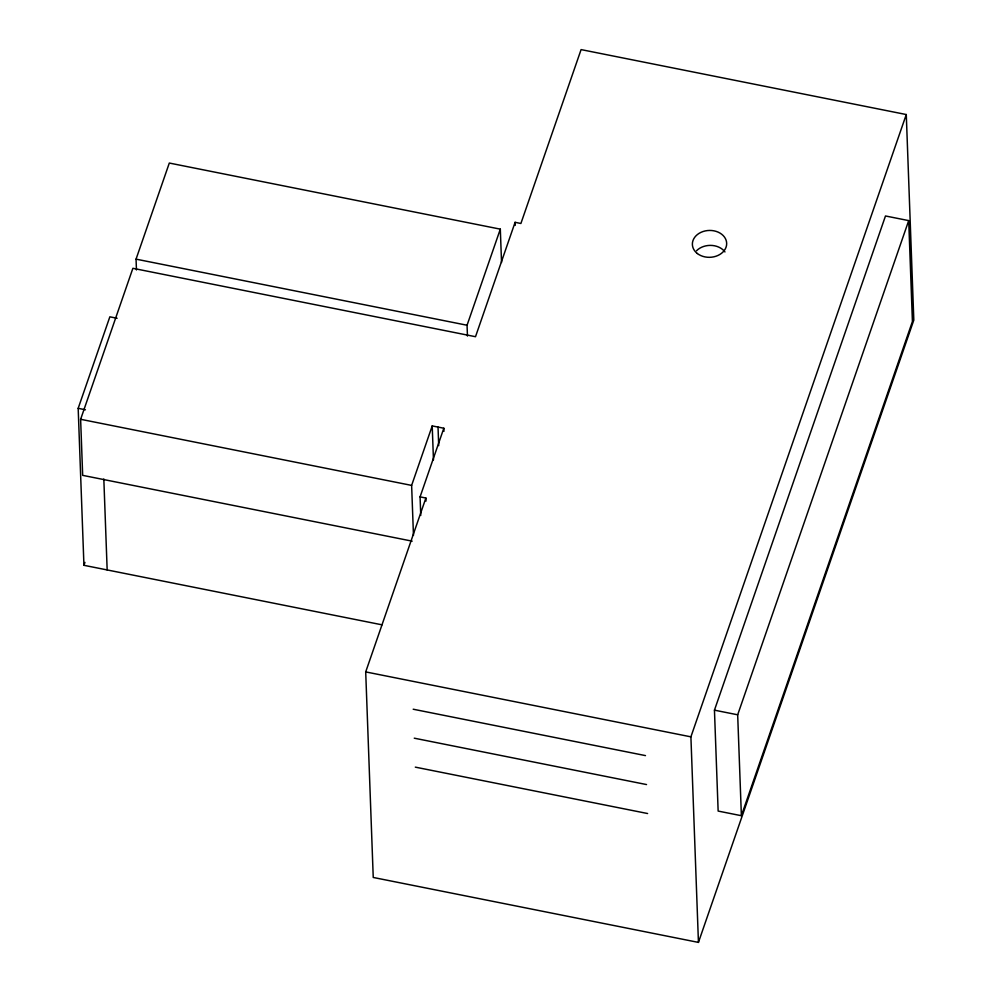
<?xml version="1.0" encoding="UTF-8"?>
<svg xmlns="http://www.w3.org/2000/svg" width="992" height="992" viewBox="0 0 992 992"><rect width="100%" height="100%" fill="white"/><g stroke="black" fill="none" stroke-linecap="round" stroke-linejoin="round"><path stroke-width="1.49" d="M381.994 624.824L83.936 565.304L78.182 408.332L109.852 316.82L117.106 318.271M412.176 541.161L82.671 475.354L80.625 419.294L132.878 268.299L475.503 336.71L515.096 222.32L520.899 223.485L581.089 49.6L906.279 114.539L913.818 320.094L698.442 942.4L373.24 877.461L365.701 671.906L425.89 498.034L420.075 496.868L443.833 428.234L432.214 425.915L411.63 485.398L413.466 535.395M136.45 269.96L136.053 259.148L169.31 163.048L500.315 229.152L501.543 262.483M83.936 565.304L84.94 562.39M467.455 336.065L467.058 325.24L500.315 229.152M698.442 942.4L690.903 736.845L906.279 114.539M714.451 710.16L885.484 215.971L908.709 220.608L912.417 321.52L741.384 815.709L718.146 811.072L714.451 710.16L737.676 714.798L741.384 815.709M737.676 714.798L908.709 220.608M136.053 259.148L467.058 325.24M78.182 408.332L85.436 409.783M80.625 419.294L411.63 485.398M365.701 671.906L690.903 736.845M413.193 709.218L645.482 755.606M414.259 738.184L646.536 784.56M415.313 767.138L647.602 813.527M515.096 222.32L515.208 225.407M443.833 428.234L443.945 431.322M438.03 427.068L438.7 445.619M432.214 425.915L433.467 459.916M425.89 498.034L426.002 501.096M420.075 496.868L420.757 515.418M103.825 479.012L107.161 569.941M696.508 250.79A17.162 13.442 -2.1 0 1 724.966 251.943M697.339 253.518A17.162 13.442 -2.1 0 0 726.07 247.182A17.162 13.442 -2.1 0 0 705.163 230.938A17.162 13.442 -2.1 0 0 697.339 253.518"/></g></svg>
